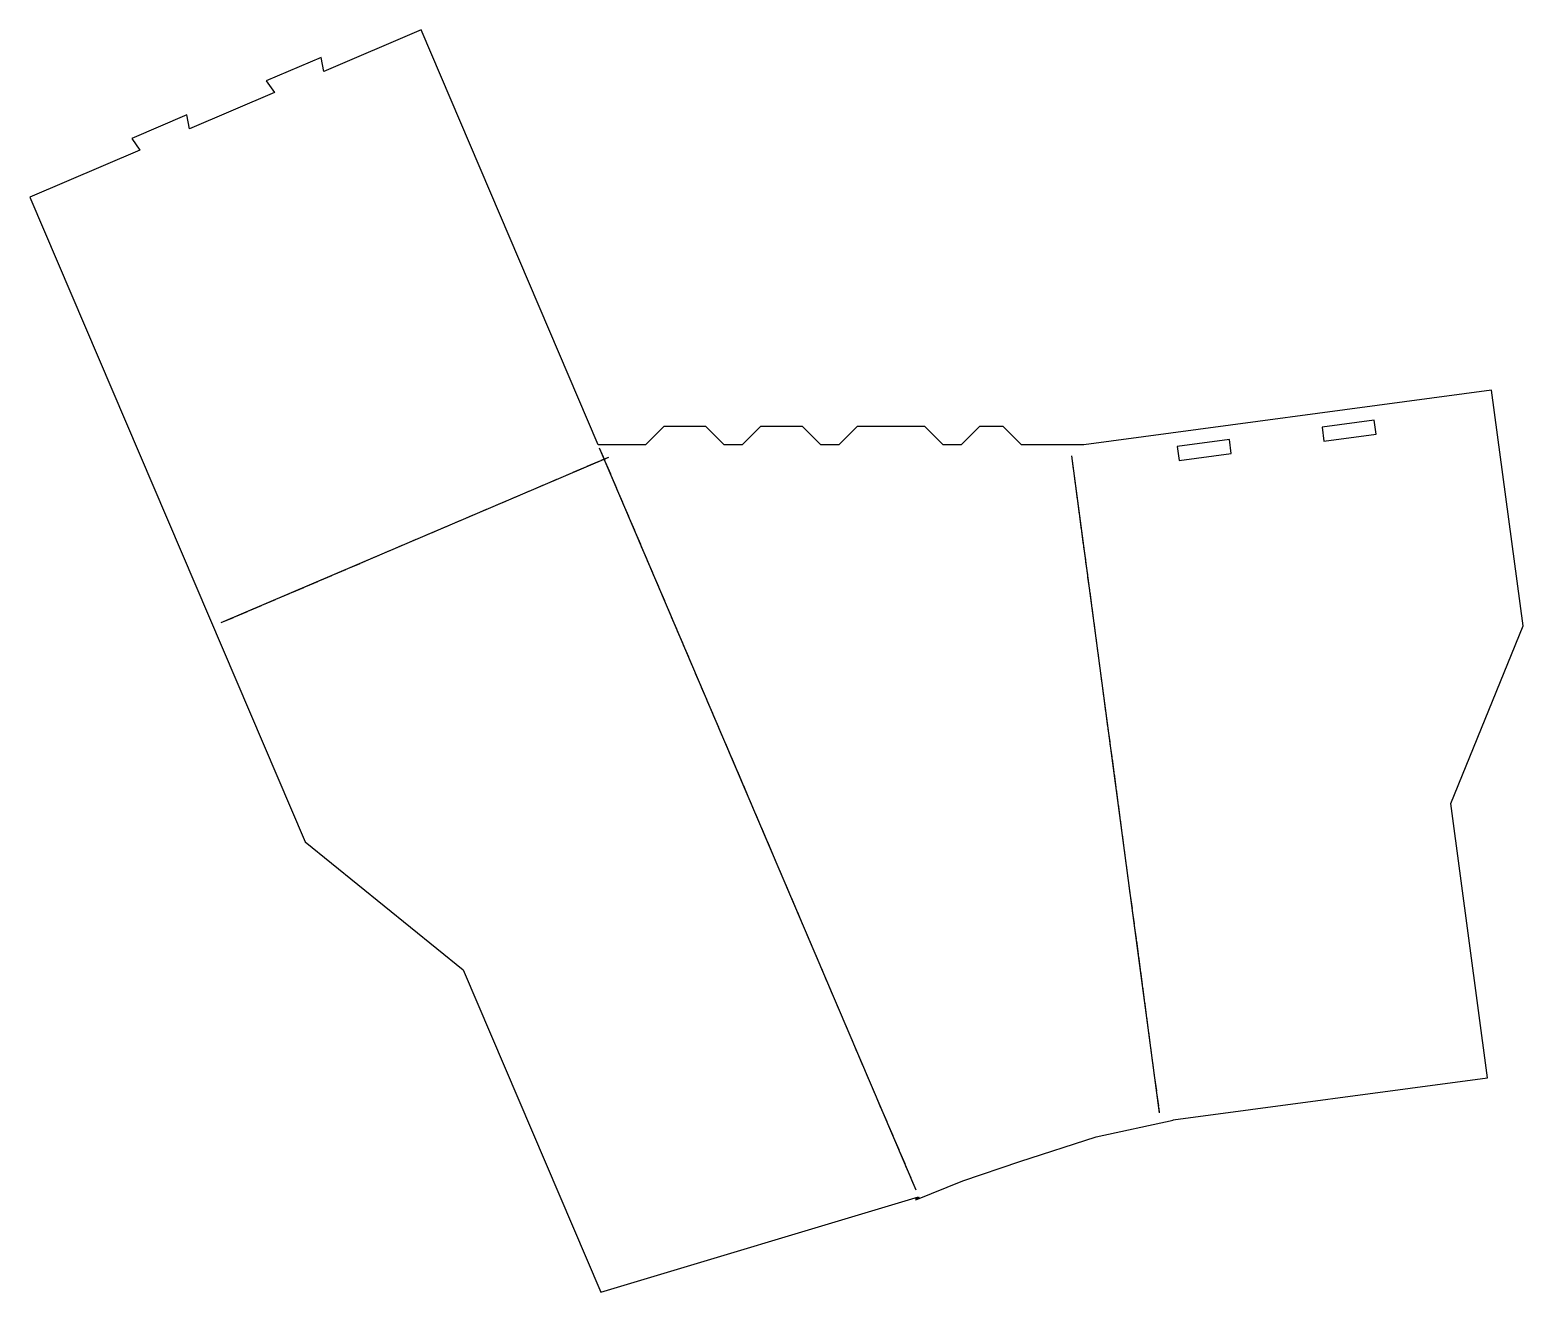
# Model space of a CAD drawing. Header units: metres. Extents: x 0 to 342, y 0 to 289.
import ezdxf

# ---------------------------------------------------------------- set-up
doc = ezdxf.new("R2010")
doc.units = ezdxf.units.M

msp = doc.modelspace()

# ---------------------------------------------------------------- linework, layer by layer
at = {"layer": 'CUT'}
for points in [[(-0.09843, 250.3285), (62.87092, 102.85412), (99.06744, 73.63558), (130.54761, -0.09106), (203.23277, 21.663), (203.32126, 21.45577), (202.55598, 21.129), (202.61085, 20.99705), (213.36667, 25.3509), (226.41709, 29.77887), (243.85123, 35.3891), (261.51385, 39.25851), (261.51054, 39.27726), (333.3862, 48.89726), (324.99264, 111.60968), (341.55782, 152.28874), (334.35068, 206.13686), (241.08197, 193.65363), (241.08196, 193.65378), (226.81006, 193.65378), (222.61006, 197.85378), (217.19854, 197.85378), (212.99854, 193.65378), (208.86068, 193.65378), (204.66068, 197.85378), (189.19854, 197.85378), (184.99854, 193.65378), (180.86068, 193.65378), (176.66068, 197.85378), (167.06535, 197.85378), (162.86535, 193.65378), (158.72748, 193.65378), (154.52748, 197.85378), (144.93215, 197.85378), (140.73215, 193.65378), (129.9584, 193.65378), (89.43578, 288.55785), (67.15959, 279.04635), (66.56171, 282.24338), (53.97413, 276.86873), (55.86978, 274.22583), (36.38752, 265.90728), (35.78963, 269.10431), (23.20206, 263.72966), (25.09771, 261.08676), (-0.09843, 250.3285)], [(295.56838, 197.69242), (295.9962, 194.49592), (307.9397, 196.09446), (307.51188, 199.29095), (295.56838, 197.69242)], [(262.40434, 193.25369), (262.83216, 190.0572), (274.77566, 191.65573), (274.34784, 194.85223), (262.40434, 193.25369)]]:
    msp.add_lwpolyline(points, close=True, dxfattribs=at)
at = {"layer": 'SCORE'}
for p, q in [((130.16189, 192.98621), (131.33995, 190.22719)), ((124.17912, 187.37841), (126.93814, 188.55647)), ((127.39798, 188.75281), (130.15699, 189.93087)), ((130.61683, 190.12721), (132.34516, 190.86518)), ((131.53629, 189.76736), (132.71435, 187.00834)), ((238.20642, 191.17526), (238.6044, 188.20178)), ((117.74142, 184.6296), (120.50043, 185.80766)), ((120.96027, 186.00401), (123.71929, 187.18206)), ((132.91069, 186.5485), (134.08875, 183.78949)), ((238.67073, 187.7062), (239.0687, 184.73271)), ((108.08485, 180.5064), (110.84387, 181.68446)), ((111.30371, 181.8808), (114.06273, 183.05886)), ((114.52256, 183.2552), (117.28158, 184.43326)), ((134.28509, 183.32965), (135.46315, 180.57063)), ((239.13503, 184.23713), (239.53301, 181.26365)), ((101.64715, 177.75759), (104.40616, 178.93565)), ((104.866, 179.13199), (107.62502, 180.31005)), ((135.6595, 180.1108), (136.83755, 177.35178)), ((239.59934, 180.76806), (239.99732, 177.79458)), ((91.99059, 173.63439), (94.7496, 174.81245)), ((95.20944, 175.00879), (97.96846, 176.18685)), ((98.42829, 176.38319), (101.18731, 177.56125)), ((137.0339, 176.89194), (138.21196, 174.13293)), ((240.06365, 177.299), (240.46162, 174.32551)), ((85.55288, 170.88558), (88.3119, 172.06364)), ((88.77173, 172.25998), (91.53075, 173.43804)), ((138.4083, 173.67309), (139.58636, 170.91407)), ((240.52795, 173.82993), (240.92593, 170.85645)), ((75.89632, 166.76238), (78.65533, 167.94043)), ((79.11517, 168.13678), (81.87419, 169.31484)), ((82.33402, 169.51118), (85.09304, 170.68924)), ((139.7827, 170.45424), (140.96076, 167.69522)), ((240.99226, 170.36087), (241.39024, 167.38738)), ((69.45861, 164.01357), (72.21763, 165.19163)), ((72.67746, 165.38797), (75.43648, 166.56603)), ((141.1571, 167.23538), (142.33516, 164.47636)), ((142.53151, 164.01653), (143.70956, 161.25751)), ((241.45657, 166.8918), (241.85455, 163.91832)), ((59.80205, 159.89037), (62.56107, 161.06842)), ((63.0209, 161.26477), (65.77992, 162.44283)), ((66.23976, 162.63917), (68.99877, 163.81723)), ((143.90591, 160.79767), (145.08397, 158.03866)), ((241.92088, 163.42273), (242.31885, 160.44925)), ((53.36434, 157.14156), (56.12336, 158.31962)), ((56.5832, 158.51596), (59.34221, 159.69402)), ((145.28031, 157.57882), (146.45837, 154.8198)), ((242.38518, 159.95367), (242.78316, 156.98018)), ((43.70778, 153.01835), (46.4668, 154.19641)), ((46.92663, 154.39276), (49.68565, 155.57082)), ((50.14549, 155.76716), (52.90451, 156.94522)), ((146.65471, 154.35997), (147.83277, 151.60095)), ((242.84949, 156.4846), (243.24747, 153.51112)), ((148.02911, 151.14111), (149.20717, 148.3821)), ((243.3138, 153.01554), (243.71177, 150.04205)), ((149.40352, 147.92226), (150.58158, 145.16324)), ((243.7781, 149.54647), (244.17608, 146.57299)), ((150.77792, 144.70341), (151.95598, 141.94439)), ((244.24241, 146.0774), (244.64039, 143.10392)), ((152.15232, 141.48455), (153.33038, 138.72554)), ((244.70672, 142.60834), (245.10469, 139.63485)), ((153.52672, 138.2657), (154.70478, 135.50668)), ((245.17102, 139.13927), (245.569, 136.16579)), ((154.90112, 135.04685), (156.07918, 132.28783)), ((245.63533, 135.67021), (246.03331, 132.69672)), ((156.27553, 131.82799), (157.45359, 129.06897)), ((246.09964, 132.20114), (246.49761, 129.22765)), ((157.64993, 128.60914), (158.82799, 125.85012)), ((246.56394, 128.73207), (246.96192, 125.75859)), ((159.02433, 125.39028), (160.20239, 122.63127)), ((247.02825, 125.26301), (247.42623, 122.28952)), ((160.39873, 122.17143), (161.57679, 119.41241)), ((247.49256, 121.79394), (247.89054, 118.82046)), ((161.77314, 118.95258), (162.95119, 116.19356)), ((247.95686, 118.32488), (248.35484, 115.35139)), ((163.14754, 115.73372), (164.3256, 112.97471)), ((248.42117, 114.85581), (248.81915, 111.88232)), ((164.52194, 112.51487), (165.7, 109.75585)), ((248.88548, 111.38674), (249.28346, 108.41326)), ((165.89634, 109.29602), (167.0744, 106.537)), ((167.27074, 106.07716), (168.4488, 103.31815)), ((249.34979, 107.91768), (249.74776, 104.94419)), ((168.64515, 102.85831), (169.8232, 100.09929)), ((249.81409, 104.44861), (250.21207, 101.47513)), ((170.01955, 99.63946), (171.19761, 96.88044)), ((250.2784, 100.97955), (250.67638, 98.00606)), ((171.39395, 96.4206), (172.57201, 93.66158)), ((250.74271, 97.51048), (251.14068, 94.53699)), ((172.76835, 93.20175), (173.94641, 90.44273)), ((251.20701, 94.04141), (251.60499, 91.06793)), ((174.14275, 89.98289), (175.32081, 87.22388)), ((251.67132, 90.57235), (252.0693, 87.59886)), ((175.51716, 86.76404), (176.69522, 84.00502)), ((252.13563, 87.10328), (252.5336, 84.1298)), ((176.89156, 83.54519), (178.06962, 80.78617)), ((252.59993, 83.63422), (252.99791, 80.66073)), ((178.26596, 80.32633), (179.44402, 77.56732)), ((253.06424, 80.16515), (253.46222, 77.19166)), ((179.64036, 77.10748), (180.81842, 74.34846)), ((253.52855, 76.69608), (253.92652, 73.7226)), ((181.01476, 73.88863), (182.19282, 71.12961)), ((253.99285, 73.22702), (254.39083, 70.25353)), ((182.38917, 70.66977), (183.56723, 67.91075)), ((254.45716, 69.75795), (254.85514, 66.78447)), ((183.76357, 67.45092), (184.94163, 64.6919)), ((254.92147, 66.28889), (255.31945, 63.3154)), ((185.13797, 64.23207), (186.31603, 61.47305)), ((255.38577, 62.81982), (255.78375, 59.84633)), ((186.51237, 61.01321), (187.69043, 58.25419)), ((255.85008, 59.35075), (256.24806, 56.37727)), ((187.88678, 57.79436), (189.06483, 55.03534)), ((256.31439, 55.88169), (256.71237, 52.9082)), ((189.26118, 54.5755), (190.43924, 51.81649)), ((190.63558, 51.35665), (191.81364, 48.59763)), ((256.7787, 52.41262), (257.17667, 49.43914)), ((192.00998, 48.1378), (193.18804, 45.37878)), ((257.243, 48.94356), (257.64098, 45.97007)), ((193.38438, 44.91894), (194.56244, 42.15993)), ((257.70731, 45.47449), (258.10529, 42.501)), ((194.75879, 41.70009), (195.93684, 38.94107)), ((258.17162, 42.00542), (258.31383, 40.94291)), ((196.13319, 38.48124), (197.31125, 35.72222)), ((197.50759, 35.26238), (198.68565, 32.50336)), ((198.88199, 32.04353), (200.06005, 29.28451)), ((200.25639, 28.82467), (201.43445, 26.06566)), ((201.6308, 25.60582), (202.61468, 23.30157))]:
    msp.add_line(p, q, dxfattribs=at)
at = {"layer": 'SCORE2'}
for p, q in [((130.16189, 192.98621), (202.61468, 23.30157)), ((43.70778, 153.01835), (132.34516, 190.86518)), ((238.20642, 191.17526), (258.31383, 40.94291))]:
    msp.add_line(p, q, dxfattribs=at)

doc.saveas('drawing.dxf')
